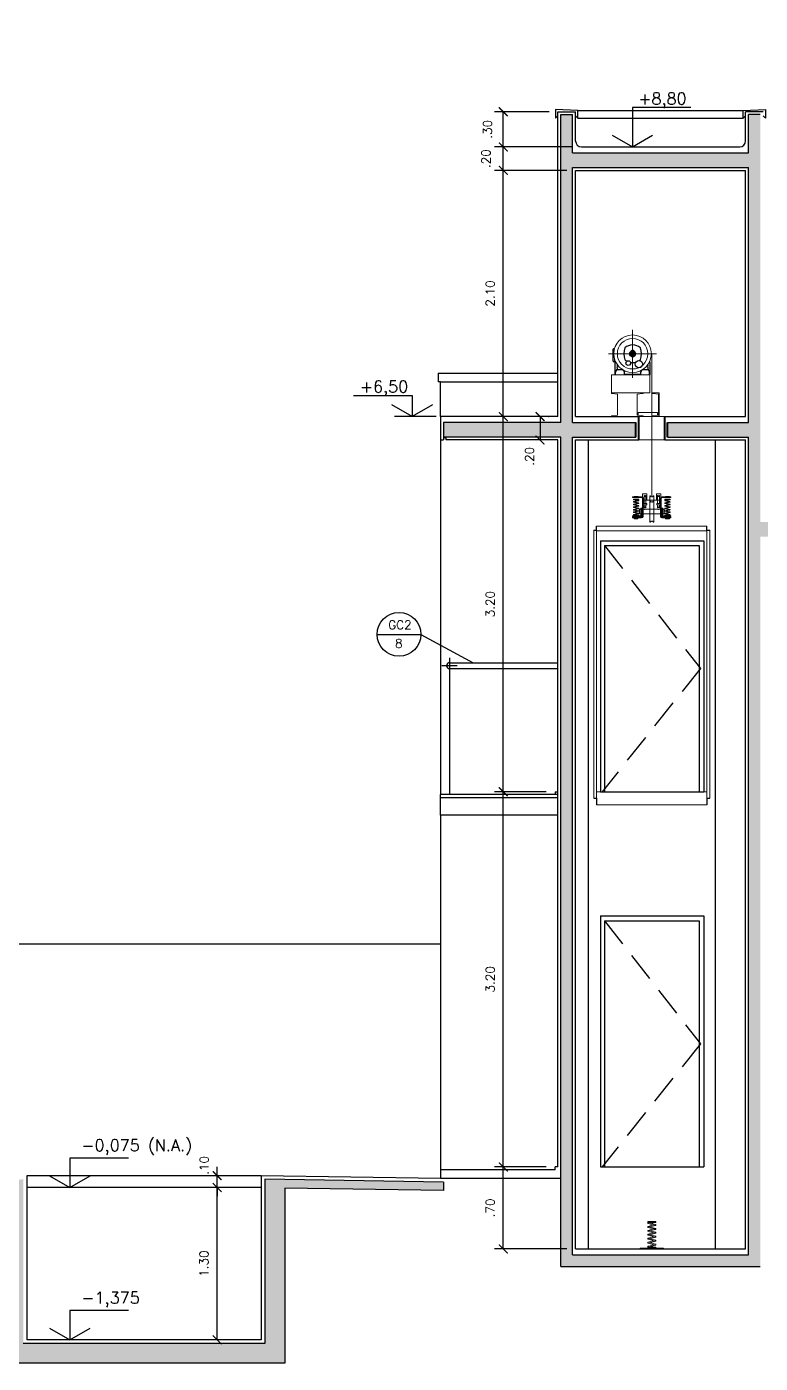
# Model space of a CAD drawing. Header units: millimetres. Extents: x 128 to 761, y 122 to 191.
# Drawn here: x 343.6 to 349.86, y 122.5 to 133.9 of the extents above; entities that cross this region are included whole.
import ezdxf

# ---------------------------------------------------------------- set-up
doc = ezdxf.new("R2010")
doc.units = ezdxf.units.MM
for name, pattern in [('CENTER', [0.6, 0.375, -0.075, 0.075, -0.075]), ('DASHDOT', [1, 0.5, -0.25, 0, -0.25]), ('HIDDEN', [0.375, 0.25, -0.125]), ('PHANTOM2', [31.75, 15.875, -3.175, 3.175, -3.175, 3.175, -3.175])]:
    doc.linetypes.add(name, pattern=pattern)
for name, color, linetype in [('ALV', 5, 'Continuous'), ('CAIX', 2, 'Continuous'), ('CAIXN', 7, 'Continuous'), ('COTAS', 1, 'Continuous'), ('ELEV', 7, 'Continuous'), ('EQUIP', 7, 'Continuous'), ('LPROJ', 7, 'HIDDEN'), ('LVISTA', 1, 'Continuous'), ('LVISTA01', 8, 'Continuous'), ('LVISTA02', 1, 'Continuous'), ('NOTAS', 2, 'Continuous'), ('REVEST', 2, 'Continuous'), ('SOLID', 8, 'Continuous')]:
    doc.layers.add(name, color=color, linetype=linetype)
doc.styles.add('60-50', font='romans.shx', dxfattribs={"height": 0.075})
doc.styles.add('80-50', font='romans.shx', dxfattribs={"height": 0.1})
doc.dimstyles.new('50', dxfattribs={"dimtxt": 0.1, "dimasz": 2.5, "dimexe": 1.25, "dimexo": 0.625, "dimgap": 0.075, "dimtad": 1, "dimzin": 0, "dimdsep": 46, "dimtxsty": '60-50', "dimcen": 2.5, "dimclrt": 3, "dimadec": 0, "dimazin": 0, "dimtfac": 1, "dimtmove": 0, "dimatfit": 3, "dimfxl": 1, "dimarcsym": 0})

# ---------------------------------------------------------------- blocks, each defined once
blk = doc.blocks.new('_ARCHTICK')
at = {"color": 0, "linetype": 'ByBlock', "const_width": 0.15}
blk.add_lwpolyline([(-0.5, -0.5), (0.5, 0.5)], dxfattribs=at)
blk = doc.blocks.new('*D334')
at = {"layer": 'COTAS', "color": 0, "lineweight": -2}
blk.add_line((345.226, 122.7), (345.226, 124), dxfattribs=at)
at = {"layer": 'DEFPOINTS', "color": 0}
for p in [(345.226, 124), (345.226, 124), (345.226, 122.7)]:
    blk.add_point(p, dxfattribs=at)
at = {"layer": 'COTAS', "color": 0, "lineweight": -2, "xscale": 0.075, "yscale": 0.075, "zscale": 0.075}
for p, rotation in [((345.226, 124), 90), ((345.226, 122.7), 270)]:
    blk.add_blockref('_ARCHTICK', p, dxfattribs=dict(at, rotation=rotation))
at = {"layer": 'COTAS', "color": 3, "insert": (345.114, 123.35), "char_height": 0.075, "attachment_point": 5, "rotation": 90, "style": '60-50'}
blk.add_mtext('1.30', dxfattribs=at)
blk = doc.blocks.new('*D335')
at = {"layer": 'COTAS', "color": 0, "lineweight": -2}
for p, q in [((345.226, 124.1), (345.226, 124.175)), ((345.226, 124), (345.226, 124.1)), ((345.226, 124), (345.226, 123.925))]:
    blk.add_line(p, q, dxfattribs=at)
at = {"layer": 'DEFPOINTS', "color": 0}
for p in [(345.226, 124.1), (345.226, 124.1), (345.226, 124)]:
    blk.add_point(p, dxfattribs=at)
at = {"layer": 'COTAS', "color": 0, "lineweight": -2, "xscale": 0.075, "yscale": 0.075, "zscale": 0.075}
for p, rotation in [((345.226, 124.1), 270), ((345.226, 124), 90)]:
    blk.add_blockref('_ARCHTICK', p, dxfattribs=dict(at, rotation=rotation))
at = {"layer": 'COTAS', "color": 3, "insert": (345.115, 124.188), "char_height": 0.075, "attachment_point": 5, "rotation": 90, "style": '60-50'}
blk.add_mtext('.10', dxfattribs=at)
blk = doc.blocks.new('*D336')
at = {"layer": 'COTAS', "color": 0, "lineweight": -2}
for p, q in [((348.032, 124.175), (347.591, 124.175)), ((347.666, 123.475), (347.666, 124.175)), ((348.207, 123.475), (347.591, 123.475))]:
    blk.add_line(p, q, dxfattribs=at)
at = {"layer": 'DEFPOINTS', "color": 0}
for p in [(347.666, 124.175), (348.107, 124.175), (348.282, 123.475)]:
    blk.add_point(p, dxfattribs=at)
at = {"layer": 'COTAS', "color": 0, "lineweight": -2, "xscale": 0.075, "yscale": 0.075, "zscale": 0.075}
for p, rotation in [((347.666, 124.175), 90), ((347.666, 123.475), 270)]:
    blk.add_blockref('_ARCHTICK', p, dxfattribs=dict(at, rotation=rotation))
at = {"layer": 'COTAS', "color": 3, "insert": (347.554, 123.825), "char_height": 0.075, "attachment_point": 5, "rotation": 90, "style": '60-50'}
blk.add_mtext('.70', dxfattribs=at)
blk = doc.blocks.new('*D337')
at = {"layer": 'COTAS', "color": 0, "lineweight": -2}
for p, q in [((348.032, 127.375), (347.591, 127.375)), ((347.666, 124.175), (347.666, 127.375))]:
    blk.add_line(p, q, dxfattribs=at)
at = {"layer": 'DEFPOINTS', "color": 0}
for p in [(347.666, 127.375), (348.107, 127.375), (348.107, 124.175)]:
    blk.add_point(p, dxfattribs=at)
at = {"layer": 'COTAS', "color": 0, "lineweight": -2, "xscale": 0.075, "yscale": 0.075, "zscale": 0.075}
for p, rotation in [((347.666, 127.375), 90), ((347.666, 124.175), 270)]:
    blk.add_blockref('_ARCHTICK', p, dxfattribs=dict(at, rotation=rotation))
at = {"layer": 'COTAS', "color": 3, "insert": (347.554, 125.775), "char_height": 0.075, "attachment_point": 5, "rotation": 90, "style": '60-50'}
blk.add_mtext('3.20', dxfattribs=at)
blk = doc.blocks.new('*D338')
at = {"layer": 'COTAS', "color": 0, "lineweight": -2}
blk.add_line((347.666, 127.375), (347.666, 130.575), dxfattribs=at)
at = {"layer": 'DEFPOINTS', "color": 0}
for p in [(347.666, 130.575), (347.666, 130.575), (348.107, 127.375)]:
    blk.add_point(p, dxfattribs=at)
at = {"layer": 'COTAS', "color": 0, "lineweight": -2, "xscale": 0.075, "yscale": 0.075, "zscale": 0.075}
for p, rotation in [((347.666, 130.575), 90), ((347.666, 127.375), 270)]:
    blk.add_blockref('_ARCHTICK', p, dxfattribs=dict(at, rotation=rotation))
at = {"layer": 'COTAS', "color": 3, "insert": (347.554, 128.975), "char_height": 0.075, "attachment_point": 5, "rotation": 90, "style": '60-50'}
blk.add_mtext('3.20', dxfattribs=at)
blk = doc.blocks.new('*D339')
at = {"layer": 'COTAS', "color": 0, "lineweight": -2}
for p, q in [((348.207, 132.675), (347.591, 132.675)), ((347.666, 130.575), (347.666, 132.675))]:
    blk.add_line(p, q, dxfattribs=at)
at = {"layer": 'DEFPOINTS', "color": 0}
for p in [(347.666, 132.675), (348.282, 132.675), (347.666, 130.575)]:
    blk.add_point(p, dxfattribs=at)
at = {"layer": 'COTAS', "color": 0, "lineweight": -2, "xscale": 0.075, "yscale": 0.075, "zscale": 0.075}
for p, rotation in [((347.666, 132.675), 90), ((347.666, 130.575), 270)]:
    blk.add_blockref('_ARCHTICK', p, dxfattribs=dict(at, rotation=rotation))
at = {"layer": 'COTAS', "color": 3, "insert": (347.554, 131.625), "char_height": 0.075, "attachment_point": 5, "rotation": 90, "style": '60-50'}
blk.add_mtext('2.10', dxfattribs=at)
blk = doc.blocks.new('*D340')
at = {"layer": 'COTAS', "color": 0, "lineweight": -2}
for p, q in [((348.257, 132.875), (347.591, 132.875)), ((347.666, 132.675), (347.666, 132.875))]:
    blk.add_line(p, q, dxfattribs=at)
at = {"layer": 'DEFPOINTS', "color": 0}
for p in [(347.666, 132.875), (348.332, 132.875), (348.282, 132.675)]:
    blk.add_point(p, dxfattribs=at)
at = {"layer": 'COTAS', "color": 0, "lineweight": -2, "xscale": 0.075, "yscale": 0.075, "zscale": 0.075}
for p, rotation in [((347.666, 132.875), 90), ((347.666, 132.675), 270)]:
    blk.add_blockref('_ARCHTICK', p, dxfattribs=dict(at, rotation=rotation))
at = {"layer": 'COTAS', "color": 3, "insert": (347.518, 132.775), "char_height": 0.075, "attachment_point": 5, "rotation": 90, "style": '60-50'}
blk.add_mtext('.20', dxfattribs=at)
blk = doc.blocks.new('*D341')
at = {"layer": 'COTAS', "color": 0, "lineweight": -2}
for p, q in [((348.057, 133.175), (347.591, 133.175)), ((347.666, 132.875), (347.666, 133.175))]:
    blk.add_line(p, q, dxfattribs=at)
at = {"layer": 'DEFPOINTS', "color": 0}
for p in [(347.666, 133.175), (348.132, 133.175), (348.332, 132.875)]:
    blk.add_point(p, dxfattribs=at)
at = {"layer": 'COTAS', "color": 0, "lineweight": -2, "xscale": 0.075, "yscale": 0.075, "zscale": 0.075}
for p, rotation in [((347.666, 133.175), 90), ((347.666, 132.875), 270)]:
    blk.add_blockref('_ARCHTICK', p, dxfattribs=dict(at, rotation=rotation))
at = {"layer": 'COTAS', "color": 3, "insert": (347.531, 133.025), "char_height": 0.075, "attachment_point": 5, "rotation": 90, "style": '60-50'}
blk.add_mtext('.30', dxfattribs=at)
blk = doc.blocks.new('*D344')
at = {"layer": 'COTAS', "color": 0, "lineweight": -2}
for p, q in [((347.979, 130.575), (347.979, 130.375)), ((348.052, 130.575), (348.054, 130.575))]:
    blk.add_line(p, q, dxfattribs=at)
at = {"layer": 'DEFPOINTS', "color": 0}
for p in [(347.977, 130.575), (347.979, 130.375), (347.979, 130.375)]:
    blk.add_point(p, dxfattribs=at)
at = {"layer": 'COTAS', "color": 0, "lineweight": -2, "xscale": 0.075, "yscale": 0.075, "zscale": 0.075}
for p, rotation in [((347.979, 130.575), 90), ((347.979, 130.375), 270)]:
    blk.add_blockref('_ARCHTICK', p, dxfattribs=dict(at, rotation=rotation))
at = {"layer": 'COTAS', "color": 3, "insert": (347.89, 130.236), "char_height": 0.075, "attachment_point": 5, "rotation": 90, "style": '60-50'}
blk.add_mtext('.20', dxfattribs=at)

msp = doc.modelspace()

# ---------------------------------------------------------------- hatches: boundary and pattern name
at = {"layer": 'ELEV', "lineweight": 9}
msp.add_hatch(color=8, dxfattribs=at).paths.add_polyline_path([(348.7861, 131.1108, 1), (348.7506, 131.1108, 1)])
at = {"layer": 'SOLID'}
h = msp.add_hatch(color=256, dxfattribs=at)
h.paths.add_polyline_path([(349.8569, 133.1502), (349.7569, 133.1502), (349.7569, 132.8252), (348.2569, 132.8252), (348.2569, 133.1502), (348.1569, 133.1502), (348.1569, 130.5252), (347.1569, 130.5252), (347.1569, 130.4002), (348.1569, 130.4002), (348.1569, 123.3252), (349.8569, 123.3252), (349.8569, 129.5502), (355.7569, 129.5502), (355.7569, 127.0502), (355.8569, 127.0502), (355.8569, 127.2002), (357.5569, 127.2002), (357.5569, 123.8252), (357.6569, 123.8252), (357.6569, 127.2002), (359.1569, 127.2002), (359.1569, 128.4502), (358.7069, 128.4502), (358.7069, 128.4302), (359.0569, 128.4302), (359.0569, 127.3252), (357.6569, 127.3252), (357.6569, 130.4002), (361.7069, 130.4002), (361.7069, 125.666), (360.7319, 125.666), (360.7319, 125.4975), (360.4819, 125.4975), (360.4819, 125.3291), (360.2319, 125.3291), (360.2319, 125.1607), (359.9819, 125.1607), (359.9819, 124.9923), (359.7319, 124.9923), (359.7319, 124.8238), (359.4819, 124.8238), (359.4819, 124.6554), (359.2319, 124.6554), (359.2319, 124.487), (358.9819, 124.487), (358.9819, 124.3186), (358.7319, 124.3186), (358.7319, 123.8252), (358.9319, 123.8252), (358.9319, 124.2173), (360.9782, 125.596), (361.1069, 125.596), (361.1069, 123.8252), (361.2069, 123.8252), (361.2069, 125.596), (361.8069, 125.596), (361.8069, 127.2002), (365.6569, 127.2002), (365.6569, 127.0402), (365.7569, 127.0402), (365.7569, 127.2002), (366.8069, 127.2002), (366.8069, 127.0402), (367.0069, 127.0402), (367.0069, 129.4602), (366.8069, 129.4602), (366.8069, 127.3252), (361.8069, 127.3252), (361.8069, 130.4002), (366.8069, 130.4002), (366.8069, 130.2402), (367.0069, 130.2402), (367.0069, 130.9002), (366.9069, 130.9002), (366.9069, 130.5252), (361.8069, 130.5252), (361.8069, 133.9002), (361.7069, 133.9002), (361.7069, 133.7252), (358.8069, 133.7252), (358.8069, 133.9002), (358.7069, 133.9002), (358.7069, 130.5252), (355.8569, 130.5252), (355.8569, 130.9002), (355.7569, 130.9002), (355.7569, 129.6752), (349.8569, 129.6752)])
h.paths.add_polyline_path([(348.2569, 130.4002), (348.7969, 130.4002), (348.7969, 130.5252), (348.2569, 130.5252), (348.2569, 132.7002), (349.7569, 132.7002), (349.7569, 130.5252), (349.0669, 130.5252), (349.0669, 130.4002), (349.7569, 130.4002), (349.7569, 123.4252), (348.2569, 123.4252)], flags=16)
h.paths.add_polyline_path([(355.8569, 130.4002), (357.5569, 130.4002), (357.5569, 127.3252), (355.8569, 127.3252)], flags=16)
h.paths.add_polyline_path([(358.8069, 130.5252), (358.8069, 133.6002), (361.7069, 133.6002), (361.7069, 130.5252)], flags=16)
h.paths.add_polyline_path([(367.0069, 126.2502), (366.8069, 126.2502), (366.8069, 123.8252), (367.0069, 123.8252)], flags=17)
h.paths.add_polyline_path([(370.0294, 126.0752), (369.8672, 126.0752), (369.8672, 123.8252), (370.0294, 123.8252)])
h = msp.add_hatch(color=256, dxfattribs=at)
h.paths.add_polyline_path([(336.8763, 123.8252), (337.0763, 123.8252), (337.0763, 127.2002), (343.0674, 127.2002), (343.0674, 127.3252), (342.012, 127.3252), (342.012, 127.6002), (341.762, 127.6002), (341.762, 127.3252), (337.0263, 127.3252), (337.0263, 128.4002), (336.8763, 128.4002)])
h.paths.add_polyline_path([(343.5727, 124.0686), (342.9972, 124.0399), (342.9972, 123.9645), (343.4027, 123.9797), (343.4027, 122.5002), (345.8027, 122.5002), (345.8027, 123.9936), (347.1569, 123.973), (347.1569, 124.0447), (345.6327, 124.0697), (345.6327, 122.6702), (343.5727, 122.6702)])

# ---------------------------------------------------------------- linework, layer by layer
at = {"layer": 'ALV'}
for p, q in [((348.1569, 130.5252), (348.1569, 133.1502)), ((348.1569, 133.1502), (348.2569, 133.1502)), ((348.2569, 132.8252), (348.2569, 133.1502)), ((349.7569, 132.8252), (349.7569, 133.1502)), ((349.8569, 133.1502), (349.7569, 133.1502)), ((348.2569, 132.8252), (349.7569, 132.8252)), ((348.2569, 132.7002), (349.7569, 132.7002)), ((348.2569, 130.5252), (348.2569, 132.7002)), ((349.7569, 130.5252), (349.7569, 132.7002)), ((348.1569, 130.5252), (347.1569, 130.5252)), ((347.1569, 130.5252), (347.1569, 130.4002)), ((348.2569, 130.5252), (348.7969, 130.5252)), ((349.0669, 130.5252), (349.7569, 130.5252)), ((348.1569, 130.4002), (347.1569, 130.4002)), ((348.1569, 123.3252), (348.1569, 130.4002)), ((348.2569, 123.4252), (348.2569, 130.4002)), ((348.2569, 130.4002), (348.7969, 130.4002)), ((349.0669, 130.4002), (349.7569, 130.4002)), ((349.7569, 123.4252), (349.7569, 130.4002)), ((345.6327, 124.0697), (345.6327, 122.6702)), ((347.1569, 124.0447), (345.6327, 124.0697)), ((347.1569, 124.0447), (347.1569, 123.973)), ((345.8027, 123.9936), (345.8027, 122.5002)), ((347.1569, 123.973), (345.8027, 123.9936)), ((348.2569, 123.4252), (349.7569, 123.4252)), ((348.1569, 123.3252), (349.8569, 123.3252)), ((345.6327, 122.6702), (343.5727, 122.6702)), ((345.8027, 122.5002), (343.4027, 122.5002))]:
    msp.add_line(p, q, dxfattribs=at)
at = {"layer": 'ALV', "lineweight": 40}
for p, q in [((348.7969, 130.4002), (348.7969, 130.5252)), ((349.0669, 130.4002), (349.0669, 130.5252))]:
    msp.add_line(p, q, dxfattribs=at)
at = {"layer": 'CAIX'}
for points in [[(348.2819, 133.1402), (348.3019, 133.1202), (348.3019, 133.1852), (348.1119, 133.1952), (348.1119, 133.1202), (348.1319, 133.1402)], [(349.7319, 133.1402), (349.7119, 133.1202), (349.7119, 133.1852), (349.9019, 133.1952), (349.9019, 133.1202), (349.8819, 133.1402)]]:
    msp.add_lwpolyline(points, dxfattribs=at)
at = {"layer": 'CAIXN', "color": 8, "ltscale": 0.5}
for p, q in [((346.5897, 128.717), (346.9637, 128.717)), ((346.9637, 128.717), (347.4103, 128.4752))]:
    msp.add_line(p, q, dxfattribs=at)
msp.add_circle((346.7767, 128.717), 0.187, dxfattribs=at)
at = {"layer": 'ELEV', "color": 8, "lineweight": 0, "ltscale": 300}
for p, q in [((348.7683, 130.9058), (348.7683, 131.3158)), ((348.9733, 131.1108), (348.5633, 131.1108))]:
    msp.add_line(p, q, dxfattribs=at)
at = {"layer": 'ELEV', "color": 8}
for p, q in [((348.6023, 131.0477), (348.6023, 131.1487)), ((348.6063, 131.1527), (348.6139, 131.1527)), ((348.7983, 131.1108), (348.7383, 131.1108)), ((348.7753, 131.1393), (348.7613, 131.1393)), ((348.7613, 131.1393), (348.7613, 131.1348)), ((348.7683, 131.1408), (348.7683, 131.0808)), ((348.7753, 131.1348), (348.7753, 131.1393)), ((348.6063, 131.0437), (348.6204, 131.0437)), ((348.6163, 131.0437), (348.6163, 131.0609)), ((348.6198, 130.9308), (348.6198, 131.0358)), ((348.9168, 130.9308), (348.9168, 131.0308)), ((348.6233, 130.9533), (348.6363, 130.9758)), ((348.6233, 130.9533), (348.6363, 130.9758)), ((348.6233, 130.9308), (348.6233, 130.9533)), ((348.6233, 130.9308), (348.6233, 130.9358)), ((348.6363, 130.9758), (348.6833, 130.9758)), ((348.6863, 130.9741), (348.6983, 130.9533)), ((348.6983, 130.9308), (348.6983, 130.9533)), ((348.6983, 130.9308), (348.6983, 130.9323)), ((348.7018, 130.9358), (348.8348, 130.9358)), ((348.8383, 130.9533), (348.8503, 130.9741)), ((348.8383, 130.9308), (348.8383, 130.9533)), ((348.8383, 130.9308), (348.8383, 130.9323)), ((348.8534, 130.9758), (348.9003, 130.9758)), ((348.9003, 130.9758), (348.9133, 130.9533)), ((348.9003, 130.9758), (348.9133, 130.9533)), ((348.9133, 130.9533), (348.9133, 130.9533)), ((348.9133, 130.9308), (348.9133, 130.9533))]:
    msp.add_line(p, q, dxfattribs=at)
at = {"layer": 'ELEV', "color": 1, "linetype": 'CENTER', "lineweight": 0, "ltscale": 300}
msp.add_line((348.9319, 129.8998), (348.9319, 131.1108), dxfattribs=at)
at = {"layer": 'ELEV', "color": 8, "lineweight": 13}
for p, q in [((348.9157, 130.9308), (348.5882, 130.9308)), ((348.5882, 130.9308), (348.5882, 130.7784)), ((348.9157, 130.7784), (348.9157, 130.9308)), ((348.5882, 130.7784), (348.9157, 130.7784)), ((348.5882, 130.7784), (348.6456, 130.7784)), ((348.5882, 130.7757), (348.5882, 130.7784)), ((348.5911, 130.7724), (348.64, 130.7668)), ((348.64, 130.7668), (348.64, 130.5868)), ((348.859, 130.7784), (348.8016, 130.7784)), ((348.8561, 130.7724), (348.8072, 130.7668)), ((348.8072, 130.7668), (348.8072, 130.5868)), ((348.859, 130.7757), (348.859, 130.7784)), ((348.938, 130.7757), (348.938, 130.7784)), ((348.9954, 130.7784), (348.938, 130.7784)), ((348.9409, 130.7724), (348.9898, 130.7668)), ((348.9898, 130.7668), (348.9898, 130.5868)), ((348.9954, 130.7784), (348.9954, 130.5752)), ((348.5882, 130.5752), (348.5882, 130.5778)), ((348.64, 130.5868), (348.5911, 130.5811)), ((348.8072, 130.5868), (348.8561, 130.5811)), ((348.8169, 130.611), (348.9799, 130.611)), ((348.8169, 130.5856), (348.8169, 130.611)), ((348.859, 130.5752), (348.859, 130.5778)), ((348.938, 130.5752), (348.938, 130.5778)), ((348.9954, 130.5752), (348.938, 130.5752)), ((348.9898, 130.5868), (348.9409, 130.5811)), ((348.9799, 130.611), (348.9799, 130.5856))]:
    msp.add_line(p, q, dxfattribs=at)
at = {"layer": 'ELEV', "color": 8, "lineweight": 5}
for p, q in [((348.7682, 129.8908), (348.7682, 129.8845)), ((348.7682, 129.8908), (348.8455, 129.8908)), ((348.8455, 129.8845), (348.7682, 129.8845)), ((348.781, 129.8652), (348.7775, 129.866)), ((348.7775, 129.866), (348.8182, 129.866)), ((348.7782, 129.8714), (348.8182, 129.8714)), ((348.8168, 129.86), (348.7782, 129.8494)), ((348.8182, 129.8549), (348.7782, 129.8439)), ((348.7805, 129.8908), (348.783, 129.8933)), ((348.781, 129.8652), (348.8082, 129.8577)), ((348.8134, 129.8933), (348.783, 129.8933)), ((348.7882, 129.8467), (348.8182, 129.8384)), ((348.7979, 129.866), (348.8182, 129.8604)), ((348.8159, 129.8908), (348.8134, 129.8933)), ((348.8519, 129.7235), (348.8519, 129.8781)), ((348.9319, 129.8622), (348.8519, 129.8622)), ((348.8519, 129.8562), (348.8519, 129.7232)), ((348.8541, 129.8875), (348.8541, 129.9142)), ((348.8561, 129.9162), (348.8886, 129.9162)), ((348.8582, 129.8781), (348.8582, 129.7235)), ((348.8657, 129.9018), (348.8657, 129.8332)), ((348.8687, 129.9018), (348.8657, 129.9018)), ((348.8698, 129.8969), (348.8687, 129.9018)), ((348.8776, 129.8969), (348.8787, 129.9018)), ((348.8819, 129.9018), (348.8787, 129.9018)), ((348.8817, 129.8398), (348.8817, 129.8648)), ((348.8817, 129.8332), (348.8817, 129.8582)), ((348.8819, 129.8462), (348.8819, 129.9018)), ((348.8906, 129.9142), (348.8906, 129.8622)), ((348.9144, 129.8981), (348.9204, 129.8981)), ((348.9144, 129.8981), (348.9144, 129.8091)), ((348.9144, 129.8536), (348.9204, 129.8536)), ((348.9144, 129.8536), (348.9144, 129.7646)), ((348.9204, 129.8981), (348.9204, 129.8941)), ((348.9204, 129.8536), (348.9204, 129.8496)), ((348.9214, 129.8931), (348.9234, 129.8931)), ((348.9214, 129.8486), (348.9234, 129.8486)), ((348.9294, 129.8931), (348.9319, 129.8931)), ((348.9294, 129.8486), (348.9319, 129.8486)), ((348.9344, 129.8931), (348.9319, 129.8931)), ((348.9319, 129.8622), (349.0119, 129.8622)), ((348.9344, 129.8486), (348.9319, 129.8486)), ((348.9424, 129.8931), (348.9404, 129.8931)), ((348.9424, 129.8486), (348.9404, 129.8486)), ((348.9494, 129.8981), (348.9434, 129.8981)), ((348.9434, 129.8981), (348.9434, 129.8941)), ((348.9494, 129.8536), (348.9434, 129.8536)), ((348.9434, 129.8536), (348.9434, 129.8496)), ((348.9494, 129.8981), (348.9494, 129.8091)), ((348.9494, 129.8536), (348.9494, 129.7646)), ((348.9731, 129.9142), (348.9731, 129.8622)), ((349.0076, 129.9162), (348.9751, 129.9162)), ((348.9819, 129.8462), (348.9819, 129.9018)), ((348.9819, 129.9018), (348.985, 129.9018)), ((348.982, 129.8398), (348.982, 129.8648)), ((348.982, 129.8332), (348.982, 129.8582)), ((348.9861, 129.8969), (348.985, 129.9018)), ((348.9939, 129.8969), (348.995, 129.9018)), ((348.995, 129.9018), (348.998, 129.9018)), ((348.998, 129.9018), (348.998, 129.8332)), ((349.0055, 129.8781), (349.0055, 129.7235)), ((349.0096, 129.8875), (349.0096, 129.9142)), ((349.0119, 129.7235), (349.0119, 129.8781)), ((349.0119, 129.8562), (349.0119, 129.7232)), ((349.0955, 129.8908), (349.0182, 129.8908)), ((349.0182, 129.8845), (349.0955, 129.8845)), ((349.0855, 129.8714), (349.0455, 129.8714)), ((349.0658, 129.866), (349.0455, 129.8604)), ((349.0862, 129.866), (349.0455, 129.866)), ((349.0455, 129.8549), (349.0855, 129.8439)), ((349.0755, 129.8467), (349.0455, 129.8384)), ((349.0469, 129.86), (349.0855, 129.8494)), ((349.0478, 129.8908), (349.0503, 129.8933)), ((349.0503, 129.8933), (349.0807, 129.8933)), ((349.0828, 129.8652), (349.0555, 129.8577)), ((349.0832, 129.8908), (349.0807, 129.8933)), ((349.0828, 129.8652), (349.0862, 129.866)), ((349.0955, 129.8908), (349.0955, 129.8845)), ((348.7782, 129.8439), (348.8082, 129.8357)), ((348.8168, 129.838), (348.7782, 129.8274)), ((348.7782, 129.8219), (348.8082, 129.8137)), ((348.8168, 129.816), (348.7782, 129.8054)), ((348.7782, 129.7999), (348.8082, 129.7917)), ((348.8182, 129.7944), (348.7782, 129.7834)), ((348.7782, 129.7779), (348.8082, 129.7697)), ((348.8168, 129.772), (348.7782, 129.7614)), ((348.8182, 129.7669), (348.7782, 129.7559)), ((348.7782, 129.7559), (348.8082, 129.7477)), ((348.8182, 129.7504), (348.7782, 129.7394)), ((348.8182, 129.7449), (348.7782, 129.7339)), ((348.8182, 129.7339), (348.7782, 129.7339)), ((348.8182, 129.8329), (348.7796, 129.8223)), ((348.8182, 129.8109), (348.7796, 129.8003)), ((348.8182, 129.7889), (348.7796, 129.7783)), ((348.7882, 129.8247), (348.8182, 129.8164)), ((348.7882, 129.8027), (348.8182, 129.7944)), ((348.8182, 129.7724), (348.7882, 129.7807)), ((348.8182, 129.7504), (348.7882, 129.7587)), ((348.7915, 129.7376), (348.8182, 129.7339)), ((348.8289, 129.7843), (348.8259, 129.7813)), ((348.8259, 129.7813), (348.8259, 129.7478)), ((348.8289, 129.7448), (348.8259, 129.7478)), ((348.8376, 129.7843), (348.8289, 129.7843)), ((348.8289, 129.7448), (348.8376, 129.7448)), ((348.8379, 129.7936), (348.8409, 129.7936)), ((348.8379, 129.7356), (348.8379, 129.7936)), ((348.8409, 129.7356), (348.8379, 129.7356)), ((348.8409, 129.7348), (348.8409, 129.7951)), ((348.8472, 129.7951), (348.8409, 129.7951)), ((348.8409, 129.7936), (348.8409, 129.7766)), ((348.8409, 129.7846), (348.8472, 129.7846)), ((348.8472, 129.7843), (348.8409, 129.7843)), ((348.8694, 129.7843), (348.8409, 129.7843)), ((348.8409, 129.7526), (348.8409, 129.7356)), ((348.8472, 129.7448), (348.8409, 129.7448)), ((348.8409, 129.7448), (348.8694, 129.7448)), ((348.8409, 129.7446), (348.8472, 129.7446)), ((348.8472, 129.7951), (348.8472, 129.7348)), ((348.8519, 129.7448), (348.8582, 129.7448)), ((348.8582, 129.8332), (348.8582, 129.8212)), ((348.8657, 129.8332), (348.8582, 129.8332)), ((348.8657, 129.8212), (348.8582, 129.8212)), ((348.8817, 129.8332), (348.8657, 129.8332)), ((348.8657, 129.8212), (348.8817, 129.8212)), ((348.8657, 129.8212), (348.8657, 129.7962)), ((348.8657, 129.7962), (348.8687, 129.7962)), ((348.8698, 129.801), (348.8687, 129.7962)), ((348.8776, 129.801), (348.8787, 129.7962)), ((348.9319, 129.7843), (348.8784, 129.7843)), ((348.8784, 129.7448), (348.9319, 129.7448)), ((348.8787, 129.7962), (348.8817, 129.7962)), ((348.8892, 129.8332), (348.8817, 129.8332)), ((348.8892, 129.8212), (348.8817, 129.8212)), ((348.8817, 129.7962), (348.8817, 129.8212)), ((348.8892, 129.8212), (348.8892, 129.8332)), ((348.9144, 129.6756), (348.9144, 129.7646)), ((348.9319, 129.7843), (348.9854, 129.7843)), ((348.9854, 129.7448), (348.9319, 129.7448)), ((348.9494, 129.6756), (348.9494, 129.7646)), ((348.9745, 129.8212), (348.9745, 129.8332)), ((348.9745, 129.8332), (348.982, 129.8332)), ((348.9745, 129.8212), (348.982, 129.8212)), ((348.982, 129.8332), (348.998, 129.8332)), ((348.998, 129.8212), (348.982, 129.8212)), ((348.982, 129.7962), (348.982, 129.8212)), ((348.985, 129.7962), (348.982, 129.7962)), ((348.9861, 129.801), (348.985, 129.7962)), ((348.9939, 129.801), (348.995, 129.7962)), ((348.9944, 129.7843), (349.0229, 129.7843)), ((349.0229, 129.7448), (348.9944, 129.7448)), ((348.998, 129.7962), (348.995, 129.7962)), ((348.998, 129.8332), (349.0055, 129.8332)), ((348.998, 129.8212), (349.0055, 129.8212)), ((348.998, 129.8212), (348.998, 129.7962)), ((349.0055, 129.8332), (349.0055, 129.8212)), ((349.0119, 129.7448), (349.0055, 129.7448)), ((349.0165, 129.7951), (349.0165, 129.7348)), ((349.0165, 129.7951), (349.0229, 129.7951)), ((349.0229, 129.7846), (349.0165, 129.7846)), ((349.0165, 129.7843), (349.0229, 129.7843)), ((349.0165, 129.7448), (349.0229, 129.7448)), ((349.0229, 129.7446), (349.0165, 129.7446)), ((349.0229, 129.7348), (349.0229, 129.7951)), ((349.0259, 129.7936), (349.0229, 129.7936)), ((349.0229, 129.7936), (349.0229, 129.7766)), ((349.0229, 129.7526), (349.0229, 129.7356)), ((349.0229, 129.7356), (349.0259, 129.7356)), ((349.0259, 129.7356), (349.0259, 129.7936)), ((349.0262, 129.7843), (349.0349, 129.7843)), ((349.0349, 129.7448), (349.0262, 129.7448)), ((349.0349, 129.7843), (349.0379, 129.7813)), ((349.0349, 129.7448), (349.0379, 129.7478)), ((349.0379, 129.7813), (349.0379, 129.7478)), ((349.0455, 129.8329), (349.0841, 129.8223)), ((349.0755, 129.8247), (349.0455, 129.8164)), ((349.0455, 129.8109), (349.0841, 129.8003)), ((349.0755, 129.8027), (349.0455, 129.7944)), ((349.0455, 129.7944), (349.0855, 129.7834)), ((349.0455, 129.7889), (349.0841, 129.7783)), ((349.0455, 129.7724), (349.0755, 129.7807)), ((349.0455, 129.7669), (349.0855, 129.7559)), ((349.0455, 129.7504), (349.0755, 129.7587)), ((349.0455, 129.7504), (349.0855, 129.7394)), ((349.0455, 129.7449), (349.0855, 129.7339)), ((349.0722, 129.7376), (349.0455, 129.7339)), ((349.0455, 129.7339), (349.0855, 129.7339)), ((349.0469, 129.838), (349.0855, 129.8274)), ((349.0469, 129.816), (349.0855, 129.8054)), ((349.0469, 129.772), (349.0855, 129.7614)), ((349.0855, 129.8439), (349.0555, 129.8357)), ((349.0855, 129.8219), (349.0555, 129.8137)), ((349.0855, 129.7999), (349.0555, 129.7917)), ((349.0855, 129.7779), (349.0555, 129.7697)), ((349.0855, 129.7559), (349.0555, 129.7477)), ((348.7682, 129.7221), (348.7682, 129.7284)), ((348.8345, 129.7284), (348.7682, 129.7284)), ((348.8345, 129.7221), (348.7682, 129.7221)), ((348.7682, 129.7108), (348.7682, 129.7172)), ((348.7682, 129.7172), (348.8455, 129.7172)), ((348.8455, 129.7108), (348.7682, 129.7108)), ((348.8182, 129.7284), (348.7782, 129.7284)), ((348.782, 129.7108), (348.782, 129.7043)), ((348.783, 129.7033), (348.782, 129.7043)), ((348.783, 129.7033), (348.8134, 129.7033)), ((348.8459, 129.7172), (348.8019, 129.7172)), ((348.8134, 129.7033), (348.8144, 129.7043)), ((348.8144, 129.7043), (348.8144, 129.7108)), ((348.9144, 129.6756), (348.9204, 129.6756)), ((348.9204, 129.6756), (348.9204, 129.6796)), ((348.9214, 129.6806), (348.9234, 129.6806)), ((348.9294, 129.6806), (348.9344, 129.6806)), ((348.9344, 129.6806), (348.9294, 129.6806)), ((348.9424, 129.6806), (348.9404, 129.6806)), ((348.9434, 129.6756), (348.9434, 129.6796)), ((348.9494, 129.6756), (348.9434, 129.6756)), ((349.0179, 129.7172), (349.0619, 129.7172)), ((349.0955, 129.7172), (349.0182, 129.7172)), ((349.0182, 129.7108), (349.0955, 129.7108)), ((349.0292, 129.7284), (349.0955, 129.7284)), ((349.0292, 129.7221), (349.0955, 129.7221)), ((349.0455, 129.7284), (349.0855, 129.7284)), ((349.0493, 129.7043), (349.0493, 129.7108)), ((349.0503, 129.7033), (349.0493, 129.7043)), ((349.0807, 129.7033), (349.0503, 129.7033)), ((349.0807, 129.7033), (349.0817, 129.7043)), ((349.0817, 129.7108), (349.0817, 129.7043)), ((349.0955, 129.7221), (349.0955, 129.7284)), ((349.0955, 129.7108), (349.0955, 129.7172)), ((348.9628, 123.7103), (348.9012, 123.7103)), ((348.9628, 123.6848), (348.9012, 123.7018)), ((348.9628, 123.7018), (348.9012, 123.7018)), ((348.9628, 123.6764), (348.9012, 123.6933)), ((348.9058, 123.7005), (348.9058, 123.7018)), ((348.9217, 123.6961), (348.9628, 123.7018)), ((348.9012, 123.6679), (348.9474, 123.6806)), ((348.9628, 123.651), (348.9012, 123.6679)), ((348.9606, 123.6431), (348.9012, 123.6594)), ((348.9012, 123.634), (348.9474, 123.6467)), ((348.9628, 123.6086), (348.9012, 123.6255)), ((348.9012, 123.6001), (348.9474, 123.6128)), ((348.9606, 123.5753), (348.9012, 123.5916)), ((348.9012, 123.5662), (348.9474, 123.5789)), ((348.9628, 123.6171), (348.9033, 123.6334)), ((348.9628, 123.5832), (348.9033, 123.5995)), ((348.9628, 123.6764), (348.9166, 123.6637)), ((348.9628, 123.6425), (348.9166, 123.6298)), ((348.9166, 123.5959), (348.9628, 123.6086)), ((348.8321, 123.4815), (348.8321, 123.4752)), ((349.0319, 123.4815), (348.8321, 123.4815)), ((348.9054, 123.4996), (348.9002, 123.4983)), ((348.9606, 123.5414), (348.9012, 123.5578)), ((348.9012, 123.5323), (348.9474, 123.5451)), ((348.9628, 123.5154), (348.9012, 123.5323)), ((348.9606, 123.5075), (348.9012, 123.5239)), ((348.9628, 123.49), (348.9012, 123.49)), ((348.9628, 123.4815), (348.9012, 123.4815)), ((348.9628, 123.5493), (348.9033, 123.5656)), ((348.9033, 123.4906), (348.9628, 123.5069)), ((348.9054, 123.4996), (348.9474, 123.5112)), ((348.9058, 123.49), (348.9058, 123.4913)), ((348.9166, 123.562), (348.9628, 123.5747)), ((348.9166, 123.5281), (348.9628, 123.5408)), ((348.9628, 123.49), (348.9217, 123.4956)), ((349.0319, 123.4752), (349.0319, 123.4815))]:
    msp.add_line(p, q, dxfattribs=at)
at = {"layer": 'ELEV', "color": 8, "lineweight": 9}
for radius in [0.16, 0.13, 0.0177]:
    msp.add_circle((348.7683, 131.1108), radius, dxfattribs=at)
at = {"layer": 'ELEV', "color": 8}
for centre, radius in [((348.7683, 131.1108), 0.024), ((348.7317, 131.0316), 0.02), ((348.8227, 131.0221), 0.031)]:
    msp.add_circle(centre, radius, dxfattribs=at)
for centre, radius, start, end in [((348.6063, 131.1487), 0.004, 90, 180), ((348.844, 131.1108), 0.1506, 160.77, 199.23), ((348.7683, 131.0858), 0.1, 48.32, 131.68), ((348.7683, 131.1108), 0.025, 106.26, 73.74), ((348.7683, 131.1108), 0.025, 73.74, 106.26), ((348.6927, 131.1108), 0.1506, 340.77, 19.23), ((348.6063, 131.0477), 0.004, 180, 270), ((349.2536, 130.9923), 0.6352, 174.89687, 176.07), ((348.6517, 131.0041), 0.016, 154.57, 205.8), ((348.6172, 130.9874), 0.0224, 328.86, 25.8), ((348.6228, 131.0178), 0.016, 334.57, 356.6696), ((348.7683, 131.1359), 0.1, 228.32, 241.39), ((348.7683, 131.1359), 0.1, 259.95, 287.04), ((348.7683, 131.1359), 0.1, 304.09, 311.68), ((348.8849, 131.0041), 0.016, 334.2, 43.51217), ((348.9195, 130.9874), 0.0224, 154.2, 211.14), ((348.2836, 130.9935), 0.6343, 3.38, 4.95288), ((348.6384, 130.9723), 0.0035, 90, 149.98), ((348.6833, 130.9723), 0.0035, 30.02, 90), ((348.7018, 130.9323), 0.0035, 90, 180), ((348.8348, 130.9323), 0.0035, 0, 90), ((348.8534, 130.9723), 0.0035, 90, 149.98), ((348.8983, 130.9723), 0.0035, 30.02, 90)]:
    msp.add_arc(centre, radius, start, end, dxfattribs=at)
at = {"layer": 'ELEV', "color": 8, "lineweight": 13}
for centre, start, end in [((348.5915, 130.7757), 180, 263.39413), ((348.8557, 130.7757), 276.60587, 0), ((348.9413, 130.7757), 180, 263.39413), ((348.5915, 130.5778), 96.60587, 180), ((348.8557, 130.5778), 0, 83.39413), ((348.9413, 130.5778), 96.60587, 180)]:
    msp.add_arc(centre, 0.0033, start, end, dxfattribs=at)
at = {"layer": 'ELEV', "color": 8, "lineweight": 5}
for centre, radius, start, end in [((348.7782, 129.8687), 0.00275, 90, 256.21515), ((348.7782, 129.8467), 0.00275, 90, 300.7525), ((348.8182, 129.8577), 0.00275, 270, 120.7525), ((348.8183, 129.8687), 0.00271, 267.82118, 92.17882), ((348.8455, 129.8781), 0.0127, 0, 90), ((348.8455, 129.8781), 0.00635, 0, 90), ((348.8561, 129.9142), 0.002, 90, 180), ((348.8737, 129.8978), 0.004, 192.68038, 347.31962), ((348.8886, 129.9142), 0.002, 0, 90), ((348.9214, 129.8941), 0.001, 180, 270), ((348.9214, 129.8496), 0.001, 180, 270), ((348.9264, 129.8931), 0.003, 180, 0), ((348.9264, 129.8486), 0.003, 180, 0), ((348.9374, 129.8931), 0.003, 180, 0), ((348.9374, 129.8486), 0.003, 180, 0), ((348.9424, 129.8941), 0.001, 270, 0), ((348.9424, 129.8496), 0.001, 270, 0), ((348.9751, 129.9142), 0.002, 90, 180), ((348.99, 129.8978), 0.004, 192.68038, 347.31962), ((349.0182, 129.8781), 0.0127, 90, 180), ((349.0076, 129.9142), 0.002, 0, 90), ((349.0182, 129.8781), 0.00635, 90, 180), ((349.0454, 129.8687), 0.00271, 87.82118, 272.17882), ((349.0455, 129.8577), 0.00275, 59.2475, 270), ((349.0855, 129.8467), 0.00275, 239.2475, 90), ((349.0855, 129.8687), 0.00275, 283.78485, 90), ((348.7782, 129.8247), 0.00275, 90, 300.7525), ((348.7782, 129.8027), 0.00275, 90, 300.7525), ((348.7782, 129.7807), 0.00275, 90, 300.7525), ((348.7782, 129.7587), 0.00275, 90, 270), ((348.7782, 129.7367), 0.00275, 90, 300.7525), ((348.7782, 129.7312), 0.00275, 90, 270), ((348.8182, 129.8357), 0.00275, 270, 120.7525), ((348.8182, 129.8137), 0.00275, 270, 120.7525), ((348.8182, 129.7697), 0.00275, 270, 120.7525), ((348.8182, 129.7477), 0.00275, 270, 120.7525), ((348.8182, 129.7917), 0.00275, 270, 90), ((348.8182, 129.7312), 0.00275, 270, 90), ((348.8345, 129.7348), 0.00635, 270, 0), ((348.8345, 129.7348), 0.0127, 270, 0), ((348.8739, 129.7923), 0.00918, 240.64225, 299.35775), ((348.8739, 129.7368), 0.00918, 60.64225, 119.35775), ((348.8737, 129.8002), 0.004, 12.68038, 167.31962), ((348.9899, 129.7923), 0.00918, 240.64225, 299.35775), ((348.9899, 129.7368), 0.00918, 60.64225, 119.35775), ((348.99, 129.8002), 0.004, 12.68038, 167.31962), ((349.0292, 129.7348), 0.0127, 180, 270), ((349.0292, 129.7348), 0.00635, 180, 270), ((349.0455, 129.8357), 0.00275, 59.2475, 270), ((349.0455, 129.8137), 0.00275, 59.2475, 270), ((349.0455, 129.7917), 0.00275, 90, 270), ((349.0455, 129.7697), 0.00275, 59.2475, 270), ((349.0455, 129.7477), 0.00275, 59.2475, 270), ((349.0455, 129.7312), 0.00275, 90, 270), ((349.0855, 129.8247), 0.00275, 239.2475, 90), ((349.0855, 129.8027), 0.00275, 239.2475, 90), ((349.0855, 129.7807), 0.00275, 239.2475, 90), ((349.0855, 129.7367), 0.00275, 239.2475, 90), ((349.0855, 129.7587), 0.00275, 270, 90), ((349.0855, 129.7312), 0.00275, 270, 90), ((348.8455, 129.7235), 0.00635, 270, 0), ((348.8455, 129.7235), 0.0127, 270, 0), ((348.8459, 129.7232), 0.006, 270, 0), ((348.9214, 129.6796), 0.001, 90, 180), ((348.9264, 129.6806), 0.003, 0, 180), ((348.9374, 129.6806), 0.003, 0, 180), ((348.9424, 129.6796), 0.001, 0, 90), ((349.0182, 129.7235), 0.0127, 180, 270), ((349.0182, 129.7235), 0.00635, 180, 270), ((349.0179, 129.7232), 0.006, 180, 270), ((348.9012, 123.706), 0.00424, 90, 270), ((348.9012, 123.6975), 0.00424, 59.2475, 270), ((348.9628, 123.706), 0.00424, 270, 90), ((348.9012, 123.6637), 0.00424, 90, 270), ((348.9012, 123.6298), 0.00424, 59.2475, 270), ((348.9012, 123.5959), 0.00424, 59.2475, 270), ((348.9628, 123.6806), 0.00424, 239.2475, 90), ((348.9628, 123.6467), 0.00424, 239.2475, 90), ((348.9628, 123.5789), 0.00424, 239.2475, 90), ((348.9628, 123.6128), 0.00424, 270, 90), ((348.9012, 123.562), 0.00424, 59.2475, 270), ((348.9012, 123.5281), 0.00424, 59.2475, 270), ((348.9012, 123.4942), 0.00424, 103.78485, 300.7525), ((348.9012, 123.4857), 0.00424, 90, 270), ((348.9628, 123.5451), 0.00424, 239.2475, 90), ((348.9628, 123.5112), 0.00424, 239.2475, 90), ((348.9628, 123.4857), 0.00424, 270, 90)]:
    msp.add_arc(centre, radius, start, end, dxfattribs=at)
at = {"layer": 'EQUIP', "color": 2, "linetype": 'Continuous', "lineweight": 5}
for p, q in [((349.4019, 129.6402), (348.4619, 129.6402)), ((349.4019, 129.6002), (348.4619, 129.6002)), ((349.4019, 127.3752), (348.4619, 127.3752)), ((349.4019, 127.2622), (348.4619, 127.2622))]:
    msp.add_line(p, q, dxfattribs=at)
at = {"layer": 'EQUIP', "color": 2, "linetype": 'Continuous'}
for p, q in [((348.4619, 129.6072), (348.4619, 129.6402)), ((349.4019, 129.6072), (349.4019, 129.6402)), ((348.4369, 129.6072), (348.4619, 129.6072)), ((349.4019, 129.6072), (349.4269, 129.6072)), ((348.4934, 127.3752), (349.3749, 127.3752)), ((348.4369, 127.3207), (348.4619, 127.3207)), ((348.4619, 127.3207), (348.4619, 127.2622)), ((349.4019, 127.3207), (349.4269, 127.3207)), ((349.4019, 127.3207), (349.4019, 127.2622))]:
    msp.add_line(p, q, dxfattribs=at)
at = {"layer": 'EQUIP', "color": 2, "linetype": 'Continuous', "lineweight": 9}
for p, q in [((348.4369, 129.6072), (348.4369, 127.3207)), ((348.4619, 127.3207), (348.4619, 129.6072)), ((349.4019, 129.6072), (349.4019, 127.3207)), ((349.4269, 127.3207), (349.4269, 129.6072))]:
    msp.add_line(p, q, dxfattribs=at)
at = {"layer": 'LPROJ'}
for p, q in [((348.5289, 129.4752), (349.3463, 128.4252)), ((349.3463, 128.4252), (348.5082, 127.3752)), ((348.5289, 126.2752), (349.3463, 125.2252)), ((349.3463, 125.2252), (348.5082, 124.1752))]:
    msp.add_line(p, q, dxfattribs=at)
at = {"layer": 'LVISTA', "color": 3}
for p, q in [((347.1119, 130.9452), (347.1119, 130.8702)), ((347.1119, 130.9452), (348.1319, 130.9452)), ((347.1319, 130.8702), (347.1119, 130.8702)), ((347.1319, 130.5752), (347.1319, 130.8702))]:
    msp.add_line(p, q, dxfattribs=at)
at = {"layer": 'LVISTA'}
msp.add_line((347.1319, 130.8702), (348.1319, 130.8702), dxfattribs=at)
at = {"layer": 'LVISTA01', "color": 8, "linetype": 'PHANTOM2', "lineweight": 5}
for p, q in [((349.0419, 130.5752), (348.8219, 130.5752)), ((349.0419, 130.3752), (348.8219, 130.3752))]:
    msp.add_line(p, q, dxfattribs=at)
at = {"layer": 'LVISTA01'}
msp.add_line((347.1319, 126.0752), (340.9825, 126.0752), dxfattribs=at)
at = {"layer": 'LVISTA02'}
for p, q in [((348.3019, 133.1851), (349.7119, 133.1851)), ((348.3019, 133.1202), (349.7119, 133.1202)), ((347.1319, 130.3752), (347.1319, 127.3502)), ((348.3934, 123.4752), (348.3934, 130.3752)), ((349.4749, 123.4752), (349.4749, 130.3752)), ((348.4934, 129.5152), (348.4934, 127.3752)), ((348.4934, 129.5152), (349.3749, 129.5152)), ((349.3749, 129.5152), (349.3749, 127.3752)), ((348.5289, 129.4752), (348.5289, 127.3752)), ((348.5289, 129.4752), (349.3349, 129.4752)), ((349.3349, 129.4752), (349.3349, 127.3752)), ((347.2069, 128.5159), (347.2069, 127.3502)), ((348.1069, 127.3752), (348.1069, 127.3502)), ((348.1069, 127.3752), (348.1319, 127.3752)), ((347.1319, 127.3252), (348.1319, 127.3252)), ((347.1319, 127.1752), (347.1319, 124.1502)), ((348.4934, 126.3152), (348.4934, 124.1752)), ((348.4934, 126.3152), (349.3749, 126.3152)), ((349.3749, 126.3152), (349.3749, 124.1752)), ((348.5289, 126.2752), (348.5289, 124.1752)), ((348.5289, 126.2752), (349.3349, 126.2752)), ((349.3349, 126.2752), (349.3349, 124.1752)), ((348.4934, 124.1752), (349.3749, 124.1752)), ((345.6027, 124.1002), (343.6027, 124.1002)), ((348.1569, 124.0752), (347.1319, 124.0752))]:
    msp.add_line(p, q, dxfattribs=at)
at = {"layer": 'LVISTA02', "color": 2}
for p, q in [((347.2069, 128.4752), (348.1319, 128.4752)), ((347.2069, 128.4252), (348.1319, 128.4252)), ((348.1319, 127.3502), (347.1319, 127.3502)), ((347.1319, 127.1752), (347.1319, 127.3502)), ((348.1319, 127.1752), (347.1319, 127.1752)), ((345.6027, 124.0002), (343.6027, 124.0002))]:
    msp.add_line(p, q, dxfattribs=at)
msp.add_arc((347.2069, 128.4502), 0.025, 90, 270, dxfattribs=at)
at = {"layer": 'NOTAS', "color": 1}
msp.add_line((347.0933, 130.5752), (346.7389, 130.5752), dxfattribs=at)
at = {"layer": 'NOTAS', "color": 8, "linetype": 'DASHDOT'}
msp.add_line((347.2726, 128.4502), (347.1411, 128.4502), dxfattribs=at)
at = {"layer": 'NOTAS'}
for points in [[(349.2662, 133.2104), (348.7662, 133.2104), (348.7662, 132.8752)], [(346.3884, 130.754), (346.8884, 130.754), (346.8884, 130.5752)], [(344.4695, 124.2502), (343.9695, 124.2502), (343.9695, 124.0002)], [(344.4695, 122.9502), (343.9695, 122.9502), (343.9695, 122.7002)]]:
    msp.add_lwpolyline(points, dxfattribs=at)
at = {"layer": 'NOTAS', "color": 3}
for points in [[(348.593, 132.9752), (348.7662, 132.8752), (348.9394, 132.9752)], [(347.0617, 130.6752), (346.8884, 130.5752), (346.7152, 130.6752)], [(343.7963, 124.1002), (343.9695, 124.0002), (344.1427, 124.1002)], [(343.7963, 122.8002), (343.9695, 122.7002), (344.1427, 122.8002)]]:
    msp.add_lwpolyline(points, dxfattribs=at)
at = {"layer": 'REVEST'}
for p, q in [((348.1319, 130.5752), (348.1319, 133.1752)), ((348.1319, 133.1752), (348.2819, 133.1752)), ((348.2819, 132.9252), (348.2819, 133.1752)), ((349.7319, 132.9252), (349.7319, 133.1752)), ((349.8819, 133.1752), (349.7319, 133.1752)), ((348.3319, 132.8752), (349.6819, 132.8752)), ((348.2819, 132.6752), (349.7319, 132.6752)), ((348.2819, 130.5752), (348.2819, 132.6752)), ((349.7319, 130.5752), (349.7319, 132.6752)), ((348.1319, 130.5752), (347.1319, 130.5752)), ((347.1319, 130.5752), (347.1319, 130.3752)), ((348.2819, 130.5752), (348.8219, 130.5752)), ((349.0419, 130.5752), (349.7319, 130.5752)), ((347.1319, 130.3752), (347.1569, 130.3752)), ((347.1569, 130.3952), (347.1569, 130.3752)), ((347.1569, 130.3952), (347.1769, 130.3952)), ((347.1769, 130.3952), (347.1769, 130.3752)), ((348.1319, 130.3752), (347.1769, 130.3752)), ((348.1319, 124.1752), (348.1319, 130.3752)), ((348.2819, 123.4752), (348.2819, 130.3752)), ((348.2819, 130.3752), (348.8219, 130.3752)), ((349.0419, 130.3752), (349.7319, 130.3752)), ((349.7319, 123.4752), (349.7319, 130.3752)), ((347.1319, 124.1502), (347.1319, 124.0752)), ((348.1069, 124.1502), (347.1319, 124.1502)), ((348.1069, 124.1502), (348.1069, 124.1752)), ((348.1319, 124.1752), (348.1069, 124.1752)), ((343.6027, 124.1002), (343.6027, 122.7002)), ((347.1319, 124.0752), (345.6027, 124.1002)), ((345.6027, 124.1002), (345.6027, 122.7002)), ((348.2819, 123.4752), (349.7319, 123.4752)), ((345.6027, 122.7002), (343.6027, 122.7002))]:
    msp.add_line(p, q, dxfattribs=at)
at = {"layer": 'REVEST', "lineweight": 40}
for p, q in [((348.8219, 130.3752), (348.8219, 130.5752)), ((349.0419, 130.3752), (349.0419, 130.5752))]:
    msp.add_line(p, q, dxfattribs=at)
at = {"layer": 'REVEST'}
for centre, start, end in [((348.3319, 132.9252), 180, 270), ((349.6819, 132.9252), 270, 0)]:
    msp.add_arc(centre, 0.05, start, end, dxfattribs=at)

# ---------------------------------------------------------------- texts
at = {"layer": 'CAIXN', "color": 2, "ltscale": 0.5, "char_height": 0.075, "attachment_point": 5, "style": '60-50'}
for s, insert in [('GC2', (346.7847, 128.7978)), ('8', (346.7749, 128.6402))]:
    msp.add_mtext(s, dxfattribs=dict(at, insert=insert))
at = {"layer": 'NOTAS', "color": 3, "style": '80-50'}
for s, p in [('+8,80', (348.8179, 133.2372)), ('+6,50', (346.444, 130.7808)), ('-0,075 (N.A.)', (344.0698, 124.3093)), ('-1,375', (344.0698, 123.0093))]:
    msp.add_text(s, height=0.1, dxfattribs=at).set_placement(p)

# ---------------------------------------------------------------- dimensions: what is measured, and where the dimension line sits
at = {"layer": 'COTAS'}
for base, p1, p2, override, picture, middle in [((347.6664, 133.1752), (348.3319, 132.8752), (348.1319, 133.1752), {"dimasz": 0.075, "dimexe": 0.075, "dimexo": 0.075, "dimzin": 4, "dimblk1": 'ARCHTICK', "dimblk2": 'ARCHTICK', "dimsah": 1, "dimse1": 1, "dimtofl": 0, "dimtmove": 2}, '*D341', (347.5312, 133.0252)), ((347.6664, 132.8752), (348.2819, 132.6752), (348.3319, 132.8752), {"dimasz": 0.075, "dimexe": 0.075, "dimexo": 0.075, "dimzin": 4, "dimblk1": 'ARCHTICK', "dimblk2": 'ARCHTICK', "dimsah": 1, "dimse1": 1, "dimtofl": 0, "dimtmove": 2}, '*D340', (347.5184, 132.7752)), ((347.9793, 130.3752), (347.977, 130.5752), (347.9793, 130.3752), {"dimasz": 0.075, "dimexe": 0.075, "dimexo": 0.075, "dimzin": 4, "dimblk1": 'ARCHTICK', "dimblk2": 'ARCHTICK', "dimsah": 1, "dimtofl": 0, "dimtmove": 2}, '*D344', (347.8905, 130.2356)), ((345.2262, 124.1002), (345.2262, 124.0002), (345.2262, 124.1002), {"dimasz": 0.075, "dimexe": 0.075, "dimexo": 0.075, "dimzin": 4, "dimblk1": 'ARCHTICK', "dimblk2": 'ARCHTICK', "dimsah": 1, "dimse1": 1, "dimtmove": 2}, '*D335', (345.1154, 124.1883))]:
    dim = msp.add_linear_dim(base=base, p1=p1, p2=p2, angle=90, dimstyle='50', override=override, dxfattribs=at)
    dim.commit()
    dim.dimension.update_dxf_attribs({"geometry": picture, "text_midpoint": middle, "dimtype": 160})
for base, p1, p2, override, picture, middle in [((347.6664, 132.6752), (347.6664, 130.5752), (348.2819, 132.6752), {"dimasz": 0.075, "dimexe": 0.075, "dimexo": 0.075, "dimzin": 4, "dimblk1": 'ARCHTICK', "dimblk2": 'ARCHTICK', "dimsah": 1, "dimse1": 1, "dimtofl": 0, "dimtmove": 2}, '*D339', (347.5539, 131.6252)), ((347.6664, 130.5752), (348.1069, 127.3752), (347.6664, 130.5752), {"dimasz": 0.075, "dimexe": 0.075, "dimexo": 0.075, "dimzin": 4, "dimblk1": 'ARCHTICK', "dimblk2": 'ARCHTICK', "dimsah": 1, "dimse1": 1, "dimtofl": 0, "dimtmove": 2}, '*D338', (347.5539, 128.9752)), ((347.6664, 127.3752), (348.1069, 124.1752), (348.1069, 127.3752), {"dimasz": 0.075, "dimexe": 0.075, "dimexo": 0.075, "dimzin": 4, "dimblk1": 'ARCHTICK', "dimblk2": 'ARCHTICK', "dimsah": 1, "dimse1": 1, "dimtofl": 0, "dimtmove": 2}, '*D337', (347.5539, 125.7752)), ((347.6664, 124.1752), (348.2819, 123.4752), (348.1069, 124.1752), {"dimasz": 0.075, "dimexe": 0.075, "dimexo": 0.075, "dimzin": 4, "dimblk1": 'ARCHTICK', "dimblk2": 'ARCHTICK', "dimsah": 1, "dimtofl": 0, "dimtmove": 2}, '*D336', (347.5539, 123.8252)), ((345.2262, 124.0002), (345.2262, 122.7002), (345.2262, 124.0002), {"dimasz": 0.075, "dimexe": 0.075, "dimexo": 0.075, "dimzin": 4, "dimblk1": 'ARCHTICK', "dimblk2": 'ARCHTICK', "dimsah": 1, "dimtmove": 2}, '*D334', (345.1137, 123.3502))]:
    dim = msp.add_linear_dim(base=base, p1=p1, p2=p2, angle=90, dimstyle='50', override=override, dxfattribs=at)
    dim.commit()
    dim.dimension.update_dxf_attribs({"geometry": picture, "text_midpoint": middle})

doc.saveas('drawing.dxf')
